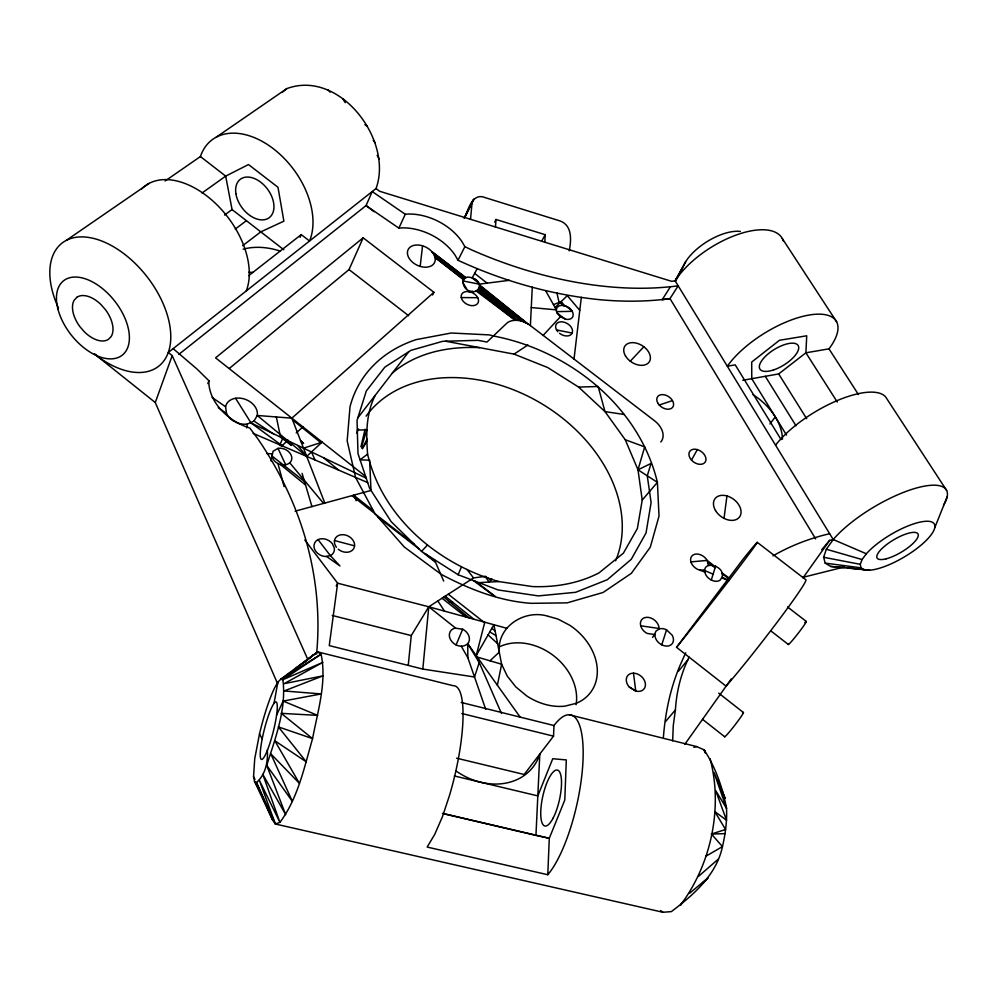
<?xml version="1.0" encoding="UTF-8"?>
<svg xmlns="http://www.w3.org/2000/svg" width="997" height="997" viewBox="0 0 997 997"><rect width="100%" height="100%" fill="white"/><g stroke="black" fill="none" stroke-linecap="round" stroke-linejoin="round"><path stroke-width="1.5" d="M569.113 714.724L696.679 746.591L704.106 749.844C715.485 767.179 722.75 787.954 726.501 808.28C727.187 821.192 725.355 834.053 722.464 846.615C716.457 875.005 693.488 894.982 671.33 911.619L662.968 912.267L275.409 824.021L272.455 819.746L254.522 781.324L253.562 776.688L254.721 758.829L259.507 733.904A53.389 8.325 -75.8 0 1 274.399 688.304L277.864 682.147L280.755 679.206L317.632 651.876L453.186 685.712A87.25 20.85 -76.7 0 1 449.435 795.643L442.456 816.68L434.792 834.24L427.165 847.064L547.777 874.73A85.991 25.586 -77.4 0 0 583.021 760.038A85.991 25.586 -77.4 0 0 553.983 725.529L461.212 702.461M212.112 397.467L225.571 406.714L226.506 413.481A16.513 12.45 22 0 0 233.809 421.257M173.154 348.638L197.194 369.214L208.921 380.792L208.834 382.91A52.754 39.307 22.5 0 0 244.963 426.33L249.798 428.025L257.986 439.041A459.268 372.38 5.5 0 1 316.585 654.044M672.663 740.833L673.274 725.492L675.418 709.914A211.937 152.03 45.6 0 1 687.955 659.665L688.927 657.023M259.07 789.15L254.522 781.324L256.466 782.533C265.514 774.731 268.093 761.895 267.346 750.417M569.225 250.87C571.53 239.205 572.266 224.013 558.32 220.412L485.215 197.63C472.366 192.321 468.478 209.171 464.801 217.421L470.173 206.778M547.777 874.73L549.285 838.303L564.801 800.005L566.308 759.926L552.737 758.729L537.819 795.905L454.271 775.94M456.564 758.169L524.16 774.482L553.534 736.16L553.983 725.492M442.469 813.328L549.285 838.303L535.95 835.386L539.801 754.068A61.727 50.149 37.2 0 1 455.754 770.781M660.812 441.995A18.769 13.061 33.8 0 0 654.58 420.809L530.392 325.595L532.286 287.136M544.773 242.321L545.209 234.694L496.032 219.49L494.674 222.132M495.422 227.104L496.032 219.49M472.815 291.249C461.673 292.42 458.832 273.365 471.731 277.777C483.844 280.967 480.542 294.539 468.44 291.56A9.247 6.368 27.8 0 0 463.144 301.256A9.247 6.368 27.8 0 0 477.999 302.951A9.247 6.368 27.8 0 0 468.403 291.56M520.297 717.329L467.718 643.688C464.652 646.754 459.791 646.829 456.078 644.934A10.668 8.475 33.5 0 1 449.335 635.662A10.668 8.475 33.5 0 1 455.018 628.135L462.67 629.207A10.668 8.475 33.5 0 1 467.718 643.688L467.842 657.708L485.726 709.328M663.416 736.995C665.522 710.338 671.23 684.191 682.534 659.864A395.809 273.091 49.1 0 1 685.749 652.798M275.409 824.021L259.282 780.165L279.92 822.351L262.772 774.32L285.69 814.674L266.722 765.347C275.434 737.979 286.662 708.705 282.861 679.705L280.755 679.206L321.096 654.194C326.966 682.284 317.731 711.073 312.572 738.627C304.272 767.229 298.091 798.086 279.92 822.351L275.409 824.021L256.466 782.533L272.455 819.746M470.509 219.427L472.067 202.765M467.718 643.688L479.233 662.519L474.522 677L422.815 669.074L428.772 606.787L473.151 578.173M408.284 664.899L411.263 635.588L428.772 606.787L506.825 628.297M420.186 266.398L422.554 245.823M574.023 359.045L581.326 297.293M722.14 577.201C725.517 564.501 699.071 559.554 705.801 574.883A9.883 7.091 38.1 0 0 719.884 580.341L722.14 577.201L728.932 580.416M724.009 518.365L726.95 495.945M708.356 565.187L707.16 560.414A9.858 7.079 37.6 0 0 691.706 556.214A9.858 7.079 37.6 0 0 699.632 570.097L704.767 572.054M684.378 900.353L680.477 905.126C710.986 864.611 723.249 807.794 710.051 758.617M658.967 629.057L659.054 628.471A10.244 7.64 38.3 0 0 648.548 617.405A10.244 7.64 38.3 0 0 640.697 625.804L641.619 628.073A9.746 7.278 38.3 0 0 647.29 633.456L654.381 634.516L656.088 630.989L659.503 628.82A10.269 7.652 38.9 0 1 666.557 629.842L672.215 635.239A10.269 7.652 38.9 0 1 666.594 646.118C660.587 645.819 654.605 640.523 654.917 634.279L652.512 637.395M445.647 341.223L514.066 354.122L547.702 367.544L578.609 387.085L604.992 411.611L625.244 439.727L637.993 469.811L642.23 500.058L637.382 528.497L623.399 553.161L599.023 572.889C578.434 583.519 555.354 587.42 532.41 586.572L498.687 581.538L478.909 582.647M270.985 461L273.053 451.28L278.013 448.338A10.381 7.939 23.7 0 1 289.766 452.862A10.381 7.939 23.7 0 1 289.778 462.857L323.589 503.41M274.038 703.271L277.864 682.147M246.633 427.838L247.381 424.024L254.011 421.07L257.251 415.475A16.513 12.45 22 0 0 243.717 398.825A16.513 12.45 22 0 0 225.571 406.714M497.378 685.238L501.628 664.214L493.901 624.733L476.217 655.602L501.466 713.441M360.989 446.681L365.101 429.209M476.217 655.602L484.779 622.215M307.774 659.353L172.207 355.617L168.269 352.489L376.043 188.533C393.678 139.966 339.391 68.868 286.737 88.646L216.199 137.2M642.23 500.058L657.409 482.349C639.139 405.916 568.714 350.283 493.365 335.977L489.278 334.905L451.242 333.01L416.098 339.628A166.948 122.643 31.1 0 0 350.022 406.739L347.168 440.873L355.58 477.476L374.897 513.58L404.333 547.054L441.31 574.434C469.288 589.177 499.497 601.166 531.239 603.322L567.193 602.861L603.098 592.467L631.363 573.325L650.306 547.166L659.017 516.097L657.409 482.349L637.993 469.811L644.673 446.868L625.244 439.727M711.297 580.055L715.597 566.059M375.146 395.41C365.899 414.079 366.073 434.019 367.581 454.146C382.599 517.493 437.633 563.878 498.687 581.538M361.462 446.968L366.796 429.906L357.312 430.006M661.746 644.86L666.557 629.842M864.212 569.823L860.997 567.829L860.261 564.327L862.069 559.541L866.343 553.771A42.709 13.073 -30.7 0 1 920.705 521.979A42.709 13.073 -30.7 0 1 924.705 541.894A42.709 13.073 -30.7 0 1 869.633 570.197L830.75 566.446L825.18 563.118L823.634 557.273L826.339 549.235L833.205 539.527A70.812 22.395 -30.7 0 1 913.127 488.979A70.812 22.395 -30.7 0 1 943.498 505.205M277.702 683.93L155.27 402.526L172.207 355.617M207.812 383.608L208.921 380.792M934.725 527.799L947.15 496.855M300.134 237.323L301.244 234.607L309.531 241.012A72.158 47.358 53.1 0 0 273.677 148.977A72.158 47.358 53.1 0 0 200.409 156.541L165.141 180.993M456.078 644.934L462.67 629.207M637.993 469.811L651.078 463.418L647.265 475.818L651.103 502.563L646.044 532.934L631.263 559.317L607.347 579.681L575.668 592.293L538.355 595.907L498.114 589.95L458.097 574.733L461.312 567.293M229.385 368.392L349.037 269.589L363.157 237.809L433.919 292.308L432.573 295M279.609 445.385L282.674 438.58M178.874 354.346L366.061 205.581L398.875 228.139L405.281 214.28L408.471 214.019A48.305 32.839 26.2 0 1 462.06 241.797L464.864 246.683L472.242 250.185A304.858 184.158 27.2 0 0 678.184 285.815L669.996 298.601L662.158 299.761L670.296 286.949M276.555 715.123L283.185 701.078L321.208 693.937L284.145 690.971L323.003 675.829L284.02 683.705L322.941 662.307L282.861 679.705L321.096 654.194L317.632 651.876L293.554 670.121L317.632 651.876M675.505 281.204L685.662 261.675A39.195 18.021 -32.3 0 1 740.322 231.429M464.079 218.256L473.326 199.612M471.494 204.111L474.148 198.789M815.658 538.891L669.996 298.601A302.739 184.482 27.2 0 1 598.038 299.524C549.596 294.364 502.176 280.718 458.009 260.279L464.864 246.683M362.11 448.563L367.095 439.116M336.201 585.887L337.634 583.195L304.808 539.925M477.251 268.554L472.179 277.951L478.909 283.235M541.645 241.212L545.209 234.694M376.043 188.533L379.595 191.25L671.654 281.328L675.143 280.842L685.662 261.675M691.482 460.091L697.339 449.585A9.397 6.493 35.3 0 1 704.904 462.458A9.397 6.493 35.3 0 1 690.123 458.259A9.397 6.493 35.3 0 1 697.302 449.572M866.343 553.771L833.205 539.527L675.143 280.842L682.534 268.168M362.422 448.725L367.145 440.873M684.864 744.223L731.2 678.982M802.984 577.911L829.641 540.386L833.205 539.527M769.946 423.974L775.292 416.883M676.552 647.315L743.288 558.918A75.585 1.184 -52.1 0 1 743.089 561.934A75.585 1.184 -52.1 0 1 676.552 647.315L726.09 686.173A75.884 3.577 -52.1 0 0 778.383 620.595A75.884 3.577 -52.1 0 0 805.875 579.793L757.246 542.331M357.811 417.905L408.807 351.717M678.284 671.417L687.955 659.665M665.61 721.479L675.418 709.914M821.69 549.708L829.641 540.386M321.956 442.244L306.702 456.389L257.251 415.475L291.859 418.167L433.919 292.308M491.907 578.958L489.116 582.074L485.128 576.378L473.538 577.924L466.97 569.449M543.166 335.391L560.326 316.822L566.732 319.414A9.11 6.169 30.2 0 0 572.914 316.548C574.621 310.079 566.807 304.82 560.862 305.468A9.11 6.169 30.2 0 0 556.363 309.855L531.276 307.562M630.278 361.213L643.838 346.757M427.127 545.471L421.507 551.366L391.235 521.73L369.575 488.243L357.998 453.598L357.026 420.373L366.335 390.936L384.842 367.145L410.951 350.333L442.705 341.31L477.962 340.338L486.985 342.058L506.513 323.489A18.532 12.824 29.5 0 1 511.237 320.884C517.904 319.177 525.02 321.557 530.392 325.595M555.067 307.537L567.293 295.66L579.768 310.403M489.951 660.799L499.26 652.15C496.793 626.465 524.833 609.042 547.951 616.233M702.411 883.03L708.02 877.896L689.725 893.15M281.229 446.357L288.145 440.163M296.221 432.922L303.138 426.716M698.411 876.438L718.426 859.015M304.696 662.307L312.859 655.303M282.438 92.173L286.737 88.646M363.157 237.809L215.576 357.848L365.637 476.454M248.702 275.658L301.244 234.607M742.765 380.281L778.682 373.937L805.9 352.801L828.981 348.85L858.442 394.538M242.645 245.686L260.79 231.865L283.883 221.16L277.989 187.299L248.502 164.555L225.683 176.12L202.042 193.007M367.581 454.146L360.079 459.804L369.625 460.203L371.009 490.449L295.112 511.187M235.242 229.061L246.409 220.698M224.574 215.078L232.064 209.557L225.683 176.12L200.409 156.541M66.288 240.377L149.064 183.411M318.031 539.639C314.379 541.259 312.996 545.833 314.653 549.359A10.655 8.425 26.4 0 0 325.433 556.525L330.356 555.616A10.655 8.425 26.4 0 0 334.331 548.188L332.337 543.677A10.655 8.425 26.4 0 0 318.031 539.639L330.356 555.616L339.952 565.935L326.555 556.463M289.778 462.857C283.647 467.643 273.315 463.48 271.894 455.953L304.509 481.476M514.066 354.122L527.899 344.987M392.382 373.028C416.646 352.377 448.65 346.183 479.682 347.641M705.839 856.224L722.464 846.615L711.434 834.028L725.554 829.492L714.787 811.558L726.564 820.269L715.647 790.521L726.501 808.28L714.002 772.451L724.981 798.236L722.102 790.808M725.068 833.654L711.434 834.028M699.632 570.097L704.605 570.047M553.447 304.658L561.161 301.617L564.663 305.78M659.229 405.044L672.477 400.595M235.554 398.277L251.032 422.952L303.512 448.164L322.23 442.157M693.875 747.364L696.679 746.591M802.784 577.375L844.521 566.919M509.317 280.319L479.258 284.157L462.745 280.892M690.909 561.897L707.16 560.414L713.279 565.174M398.875 228.139L402.04 227.864A47.918 32.839 26.2 0 1 455.23 255.406L458.009 260.279M578.609 387.085L598.15 386.5L604.992 411.611L624.209 414.478M545.658 290.725L556.363 309.855L556.563 311.65L572.278 311.326M461.262 297.567L477.762 297.717M266.835 453.585L271.882 453.834M830.75 566.446L844.372 567.555M449.36 602.101L453.037 602.475M847.338 567.866L869.633 570.197M825.18 563.118L860.997 567.829M640.697 625.804L659.054 628.471M823.634 557.273L860.261 564.327M559.504 333.31A9.135 6.231 30.4 0 0 572.365 332.587A9.135 6.231 30.4 0 0 562.981 321.931A9.135 6.231 30.4 0 0 556.538 329.932L572.178 333.073M443.752 813.814L535.95 835.386M461.86 713.528L553.534 736.16M422.815 669.074L329.259 645.595L337.634 583.195L428.772 606.787L455.567 628.085M332.25 615.461L411.263 635.588M334.481 540.536L354.533 545.833M548.4 616.358L557.884 619.025L569.786 625.281A52.941 41.288 36.9 0 1 576.266 703.321L564.726 706.175A52.941 41.288 36.9 0 1 526.615 695.844L515.773 686.871L507.249 676.078L501.628 664.214L476.815 656.948M826.339 549.235L862.069 559.541M442.257 262.074L446.693 263.42M283.185 701.078L317.657 715.385L281.216 713.341L312.572 738.627L278.362 726.888L306.328 761.882L274.811 740.746L299.412 783.343L270.835 753.882L292.358 801.376L266.722 765.347M367.681 482.585L253.163 433.396M713.104 574.16L704.094 570.259M721.878 577.886L728.77 580.815M366.198 478.136L303.512 448.164L291.859 418.167M496.045 635.65L489.776 631.948M629.319 687.07L635.774 691.083A10.531 8.026 39.6 0 0 645.146 682.384A10.531 8.026 39.6 0 0 631.151 673.449A10.531 8.026 39.6 0 0 628.995 686.759L635.774 691.083L633.481 673.162M485.128 576.378L490.96 580.017M405.281 214.28L372.205 191.561L366.061 205.581L374.025 211.688M458.097 574.733L421.507 551.366L435.44 562.146M254.011 421.07L272.119 433.084M722.102 573.911L729.642 578.983M364.877 124.637L367.183 126.22M218.256 407.623L226.506 413.481M660.625 910.597L662.968 912.267M251.032 422.952L282.674 446.07M715.073 567.742L708.082 562.545M721.666 572.59L728.857 577.874M473.5 580.59L494.587 596.306M476.092 290.912L515.262 320.311L477.202 290.476M465.026 278.126L433.932 254.559L431.975 251.767A14.718 10.045 26.2 0 0 409.244 247.979A14.718 10.045 26.2 0 0 419.002 266.012A14.718 10.045 26.2 0 0 435.041 257.45L463.605 279.26M479.071 288.781L521.905 321.246L479.32 288.457M566.171 306.291L571.63 310.441M475.457 581.338L495.384 596.48M465.998 277.702L431.975 251.767L465.537 277.789M479.457 287.959L524.148 322.031M479.644 287.273L526.329 323.028L479.632 285.429M477.8 290.102L517.431 320.386L478.423 289.629M474.36 278.923L477.339 281.204M300.87 441.359L303.636 443.491L300.521 440.462M556.563 311.65L557.149 313.033L564.975 319.065M787.555 606.961L806.299 621.467M349.037 269.589L408.695 315.75M378.15 517.356L419.064 548.973M425.258 553.759L435.091 561.348M232.064 209.557L283.846 249.773M770.781 630.852L788.315 644.473M375.034 513.829L414.453 544.462M351.941 495.659L374.897 513.58M463.331 279.609L435.041 257.45L433.932 254.559L464.353 278.537M448.276 594.212L483.57 621.891M491.833 628.359L495.123 630.939M474.659 273.365L487.097 283.148M718.775 693.189L743.301 712.444M442.032 598.237L465.973 617.043M702.511 719.286L724.719 736.795M353.673 495.185L373.401 510.788M155.27 402.526L94.466 353.972A78.264 46.174 51.8 0 0 170.786 336.55A78.264 46.174 51.8 0 0 93.992 238.52A78.264 46.174 51.8 0 0 58.499 308.048M479.607 285.08L528.422 324.224M445.21 596.194L473.911 619.224M292.507 419.824L320.797 442.618M443.815 597.091L469.288 617.953M280.456 464.552L305.543 484.991M563.878 305.618L560.164 302.577L563.517 305.543M323.713 457.872L338.718 470.148M283.659 438.63L291.373 445.385L280.531 437.122L276.356 416.958M272.979 433.496L273.664 434.106M560.326 316.822L557.149 313.033M488.094 634.89L497.603 643.651M328.15 89.992L330.194 92.173M297.804 445.559L306.702 456.389M373.202 140.303L375.071 142.583M556.538 329.932L557.809 331.727M342.831 98.915L345.298 102.654M782.321 238.582L836.608 321.769M946.639 490.437L886.744 398.626A68.943 25.199 -31.2 0 0 837.754 400.345A68.943 25.199 -31.2 0 0 775.554 445.173M437.845 600.942L444.488 611.124M837.268 402.028L805.9 352.801L806.723 335.79L779.442 340.289L751.701 362.061L751.763 378.698L786.521 435.103M778.682 373.937L806.673 418.715M765.285 376.305L795.992 425.781M781.1 439.627L735.225 364.877L727.312 366.235A67.372 27.405 -31.7 0 1 809.066 315.052A67.372 27.405 -31.7 0 1 828.981 348.85M462.546 282.039L466.671 288.856M461.287 646.268L467.842 657.708M377.128 155.333L379.296 159.208M259.507 733.904L262.199 738.914M253.562 776.688L254.97 779.355M278.013 448.338L285.665 464.789M311.488 452.002L315.015 459.966M705.203 752.698L704.106 749.844L705.328 752.623M717.454 780.414L722.912 792.914M434.293 559.529L443.702 581.089M704.106 749.844L705.34 752.685M720.071 786.857L724.981 798.236M303.512 448.164L324.823 503.074M725.417 805.426L726.501 808.28M302.103 473.376L311.949 506.588M277.964 463.53L284.095 486.623M556.937 293.006L559.055 302.44M772.987 555.877A399.361 273.602 48.8 0 1 829.641 533.694M675.143 280.842A65.677 29.636 -32.2 0 1 735.612 235.242A65.677 29.636 -32.2 0 1 783.343 240.987M141.636 188.956A74.887 46.934 52.5 0 1 216.461 204.335A74.887 46.934 52.5 0 1 246.259 290.95M247.381 424.024A16.513 12.45 22 0 1 235.068 421.943M338.257 549.222A10.556 8.3 27.2 0 0 348.302 552.126A10.556 8.3 27.2 0 0 354.533 546.344L354.546 544.088A10.556 8.3 27.2 0 0 340.712 534.816A10.556 8.3 27.2 0 0 336.4 547.291M498.625 647.215A51.869 41.064 37.2 0 1 552.687 655.004A51.869 41.064 37.2 0 1 576.092 704.667M742.516 713.054A15.404 0.985 -52.3 0 1 742.977 713.69L741.868 715.472A15.404 0.985 -52.3 0 1 730.901 730.116A15.404 0.985 -52.3 0 1 724.595 736.534M804.816 622.651A14.606 0.885 -52.1 0 1 802.236 627.911A14.606 0.885 -52.1 0 1 789.736 643.364L788.739 644.311A14.606 0.885 -52.1 0 1 788.515 643.85M356.116 500.693A144.764 108.075 31.1 0 1 354.758 496.282M356.727 433.047A144.764 108.075 31.1 0 1 358.534 428.922M366.098 416.148A144.764 108.075 31.1 0 1 539.24 402.277A144.764 108.075 31.1 0 1 615.635 560.788M243.118 249.2A54.598 38.758 22.4 0 1 279.995 251.032M248.776 272.268A53.826 38.696 22.2 0 1 252.989 272.418M753.022 394.662A51.346 34.621 35.4 0 1 782.446 439.228M76.919 297.256L74.177 300.209A26.308 15.316 51.7 0 0 79.972 326.767L84.433 331.889A26.308 15.316 51.7 0 0 108.312 339.429L111.141 336.575A26.308 15.316 51.7 0 0 105.595 309.855L101.046 304.633A26.308 15.316 51.7 0 0 76.919 297.256M291.136 671.966L281.478 679.381L291.124 672.065M57.988 309.294A47.37 27.567 51.7 0 0 119.466 356.926A47.37 27.567 51.7 0 0 101.32 287.672A47.37 27.567 51.7 0 0 57.988 309.294M886.109 558.818A23.729 7.253 -30.6 0 0 918.262 535.688A23.729 7.253 -30.6 0 0 888.302 543.328A23.729 7.253 -30.6 0 0 886.109 558.818M773.522 369.949A22.445 9.123 -31.7 0 0 798.173 345.56A22.445 9.123 -31.7 0 0 765.422 356.365A22.445 9.123 -31.7 0 0 773.522 369.949M657.908 403.249A9.222 6.306 33.7 0 0 672.514 407.486A9.222 6.306 33.7 0 0 665.149 395.011A9.222 6.306 33.7 0 0 657.908 403.249M715.51 510.514A15.291 10.668 36.9 0 0 739.413 517.144A15.291 10.668 36.9 0 0 726.85 495.92A15.291 10.668 36.9 0 0 715.51 510.514M625.48 355.929A14.519 9.82 32.3 0 0 648.598 362.721A14.519 9.82 32.3 0 0 637.12 343.329A14.519 9.82 32.3 0 0 625.48 355.929M235.903 193.68A24.04 15.778 53.1 0 0 267.046 218.941A24.04 15.778 53.1 0 0 261.438 182.763A24.04 15.778 53.1 0 0 235.903 193.68M553.173 818.001A28.639 8.512 -77.4 0 0 558.943 771.042A28.639 8.512 -77.4 0 0 541.271 805.053A28.639 8.512 -77.4 0 0 553.173 818.001M267.532 749.943A29.648 4.599 -75.8 0 0 276.668 702.524A29.648 4.599 -75.8 0 0 262.074 739.512A29.648 4.599 -75.8 0 0 267.532 749.943"/></g></svg>
